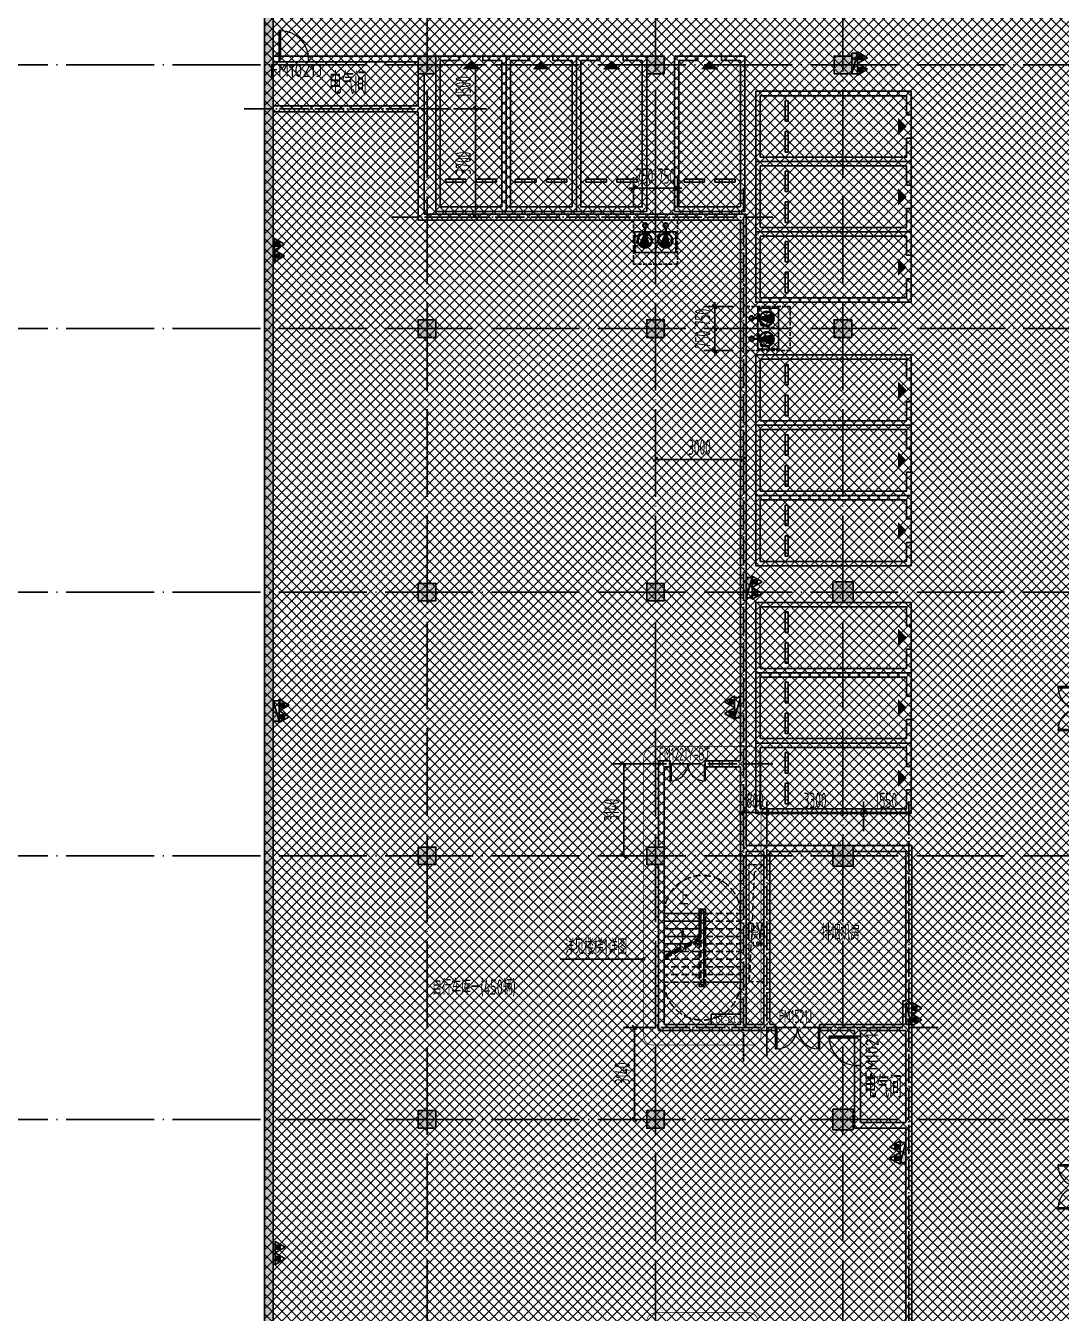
# Model space of a CAD drawing. Extents: x -473190 to 2138458, y -81875 to 2633646.
# Drawn here: x 441335 to 476692, y 46576 to 90530 of the extents above; entities that cross this region are included whole.
import ezdxf
from ezdxf.enums import TextEntityAlignment as Align

# ---------------------------------------------------------------- set-up
doc = ezdxf.new("R2010")
doc.units = 0
doc.header["$LTSCALE"] = 1000
for name, pattern in [('DASH', [0.35, 0.25, -0.1]), ('DOTE', [2.42, 2, -0.2, 0.02, -0.2]), ('排水', [1.1, 1, -0.1])]:
    doc.linetypes.add(name, pattern=pattern)
for name, color, linetype in [('00-停车位', 67, 'Continuous'), ('A-COLUMN', 2, 'Continuous'), ('A-ROOM_NAME', 23, 'Continuous'), ('A-STAIR', 3, 'Continuous'), ('A-WALL', 2, 'Continuous'), ('DIM_LEAD', 3, 'Continuous'), ('DIM_SYMB', 3, 'Continuous'), ('DOOR_FIRE', 4, 'Continuous'), ('DOOR_FIRE_TEXT', 7, 'Continuous'), ('DOTE', 1, 'DOTE'), ('PUB_DIM', 3, 'Continuous'), ('PUB_HATCH', 8, 'Continuous'), ('PUB_TEXT', 7, 'Continuous'), ('RF-QT', 30, 'Continuous'), ('SPACE', 7, 'Continuous'), ('SRC-03F$0$A-SYMB-NUMB-T', 4, 'Continuous'), ('SRC-03F$0$A-WALL', 7, 'Continuous'), ('STAIR', 2, 'Continuous'), ('W-EQUIP_消火栓', 7, 'Continuous'), ('W-EQUIP_灭火器', 7, 'Continuous'), ('WINDOW', 4, 'Continuous'), ('WINDOW_TEXT', 7, 'Continuous'), ('排水', 4, 'Continuous'), ('索引线', 252, 'Continuous'), ('集水坑', 4, 'Continuous')]:
    doc.layers.add(name, color=color, linetype=linetype)
doc.layers.add('GPS-污水', color=2, linetype='排水', lineweight=40)
doc.layers.add('HOLE', color=52, linetype='Continuous', lineweight=15)
doc.styles.add('8B2_01', font='simhei.ttf', dxfattribs={"width": 0.8})
doc.styles.add('8B2_02', font='tssdeng.shx', dxfattribs={"width": 0.6, "bigfont": 'TSSDCHN.shx'})
doc.styles.add('_TCH_DIM', font='SIMPLEX', dxfattribs={"bigfont": 'GBCBIG'})
doc.styles.add('_TCH_DIM_T3', font='tssdeng.shx', dxfattribs={"width": 0.564706, "bigfont": '@@@tssdchn.shx'})
doc.styles.add('_TCH_SPACE', font='SIMPLEX', dxfattribs={"height": 5, "bigfont": 'GBCBIG'})
doc.styles.add('_TCH_WINDOW', font='tssdeng.shx', dxfattribs={"width": 0.8, "height": 3.5, "bigfont": 'tssdchn.shx'})
doc.styles.add('SRC-03F$0$ECADI-TXT', font='simplex.shx', dxfattribs={"bigfont": 'hztxt.shx'})
doc.styles.get("Standard").update_dxf_attribs({"font": 'gbenor.shx', "bigfont": 'gbcbig.shx'})
doc.dimstyles.new('_TCH_ARCH&&150', dxfattribs={"dimtxt": 525, "dimasz": 150, "dimexe": 375, "dimexo": 450, "dimgap": 150, "dimtad": 1, "dimdec": 0, "dimzin": 0, "dimdsep": 46, "dimtxsty": '_TCH_DIM_T3', "dimblk": 'ARCHTICK', "dimcen": 0.09, "dimclrt": 7, "dimazin": 2, "dimtfac": 1, "dimtdec": 0, "dimtix": 1, "dimtmove": 2, "dimatfit": 3, "dimfxl": 0, "dimtolj": 1, "dimtzin": 0, "dimarcsym": 0})

# ---------------------------------------------------------------- blocks, each defined once
blk = doc.blocks.new('车位2400x5300')
at = {"layer": '00-停车位', "color": 251}
for p, q in [((-875, -1000), (-175, -1000)), ((-875, -1100), (-875, -1000)), ((-875, -1100), (-175, -1100)), ((-175, -1100), (-175, -1000)), ((175, -1000), (875, -1000)), ((175, -1100), (175, -1000)), ((175, -1100), (875, -1100)), ((875, -1100), (875, -1000)), ((400, -5300), (-400, -5300))]:
    blk.add_line(p, q, dxfattribs=at)
blk.add_lwpolyline([(400, -5150), (400, -5300), (1200, -5300), (1200, 0), (-1200, 0), (-1200, -5300), (-400, -5300), (-400, -5150), (-1050, -5150), (-1050, -150), (1050, -150), (1050, -5150), (400, -5150)], dxfattribs=at)
blk.add_lwpolyline([(0, -5150, 0, 600, 0), (0, -4850, 600, 600, 0)], format="xyseb", dxfattribs=at)
blk = doc.blocks.new('$SB01_1')
h = blk.add_hatch(color=256)
h.dxf.hatch_style = 1
h.paths.add_polyline_path([(-0.381, -0.323), (0.5, 0), (-0.381, 0.323)])
h.paths.add_polyline_path([(0, 0), (0.002, 0), (0.002, 0.001), (0, 0.001)], flags=24)
h.paths.add_polyline_path([(0, -0.002), (0.003, -0.002), (0.003, -0.001), (0, -0.001)], flags=24)
h.paths.add_polyline_path([(0, -0.003), (0.003, -0.003), (0.003, -0.002), (0, -0.002)], flags=24)
for p, q in [((0.5, 0), (-0.381, 0.323)), ((-0.381, 0.323), (-0.381, -0.323)), ((0.5, 0), (-0.381, -0.323))]:
    blk.add_line(p, q)
blk.add_circle((0, 0), 0.5)
at = {"flags": 1}
for tag, p in [('UNIT', (0, 0)), ('SPEC', (0, -0.002)), ('WHAT', (0, -0.003))]:
    blk.add_attdef(tag, p, '', height=0.001, dxfattribs=at)
blk = doc.blocks.new('人防集水坑')
at = {"layer": 'GPS-污水', "linetype": '排水'}
for p, q in [((307486, 701151), (307284, 701151)), ((307486, 700451), (307284, 700451))]:
    blk.add_line(p, q, dxfattribs=at)
for centre in [(307561, 701151), (307561, 700451)]:
    blk.add_circle(centre, 75, dxfattribs=at)
at = {"layer": '集水坑', "linetype": 'DASH', "ltscale": 0.5}
blk.add_lwpolyline([(306241, 700051), (306241, 701551), (307741, 701551), (307741, 700051)], close=True, dxfattribs=at)
at = {"layer": '集水坑', "linetype": 'Continuous', "ltscale": 0.5}
for points in [[(306641, 701501), (306641, 700801), (307341, 700801), (307341, 701501)], [(306641, 700801), (306641, 700101), (307341, 700101), (307341, 700801)]]:
    blk.add_lwpolyline(points, close=True, dxfattribs=at)
at = {"layer": '集水坑', "linetype": 'DASH', "ltscale": 0.5}
for points in [[(307341, 700801), (307237, 701397), (306641, 701501)], [(307347, 700101), (307243, 700697), (306647, 700801)]]:
    blk.add_lwpolyline(points, dxfattribs=at)
at = {"layer": 'GPS-污水', "linetype": '排水', "xscale": -480.0000000000002, "yscale": 480.0000000000002, "zscale": 480.0000000000002, "rotation": 176.2535374729293}
for p in [(307045, 701164, 0), (307045, 700464, 0)]:
    blk.add_blockref('$SB01_1', p, dxfattribs=at)
blk = doc.blocks.new('_ArchTick')
at = {"color": 0, "linetype": 'ByBlock', "const_width": 0.4}
blk.add_lwpolyline([(-0.5, -0.5), (0.5, 0.5)], dxfattribs=at)
blk = doc.blocks.new('*D5225')
at = {"layer": 'Defpoints', "color": 0, "transparency": 16777216}
for p in [(27306, -104418), (28384, -104418), (28384, -105168)]:
    blk.add_point(p, dxfattribs=at)
at = {"layer": 'PUB_DIM', "color": 0, "lineweight": -2, "transparency": 16777216}
for p, q in [((27934, -104418), (26931, -104418)), ((27306, -104418), (27306, -104268)), ((27306, -105168), (27306, -104418)), ((27934, -105168), (26931, -105168)), ((27306, -105168), (27306, -105318))]:
    blk.add_line(p, q, dxfattribs=at)
at = {"layer": 'PUB_DIM', "color": 0, "lineweight": -2, "transparency": 16777216, "xscale": 150, "yscale": 150, "zscale": 150}
for p, rotation in [((27306, -104418), 270), ((27306, -105168), 90)]:
    blk.add_blockref('_ArchTick', p, dxfattribs=dict(at, rotation=rotation))
at = {"layer": 'PUB_DIM', "color": 7, "transparency": 16777216, "insert": (26894, -104793), "char_height": 525, "attachment_point": 5, "rotation": 90, "style": '_TCH_DIM_T3'}
blk.add_mtext('\\A1;750', dxfattribs=at)
blk = doc.blocks.new('*D5226')
at = {"layer": 'Defpoints', "color": 0, "transparency": 16777216}
for p in [(27306, -103668), (28384, -103668), (28384, -104418)]:
    blk.add_point(p, dxfattribs=at)
at = {"layer": 'PUB_DIM', "color": 0, "lineweight": -2, "transparency": 16777216}
for p, q in [((27934, -103668), (26931, -103668)), ((27306, -103668), (27306, -103518)), ((27306, -104418), (27306, -103668)), ((27934, -104418), (26931, -104418)), ((27306, -104418), (27306, -104568))]:
    blk.add_line(p, q, dxfattribs=at)
at = {"layer": 'PUB_DIM', "color": 0, "lineweight": -2, "transparency": 16777216, "xscale": 150, "yscale": 150, "zscale": 150}
for p, rotation in [((27306, -103668), 270), ((27306, -104418), 90)]:
    blk.add_blockref('_ArchTick', p, dxfattribs=dict(at, rotation=rotation))
at = {"layer": 'PUB_DIM', "color": 7, "transparency": 16777216, "insert": (26894, -104043), "char_height": 525, "attachment_point": 5, "rotation": 90, "style": '_TCH_DIM_T3'}
blk.add_mtext('\\A1;750', dxfattribs=at)
blk = doc.blocks.new('*D5227')
at = {"layer": 'Defpoints', "color": 0, "transparency": 16777216}
for p in [(25284, -99626), (24534, -100718), (25284, -100718)]:
    blk.add_point(p, dxfattribs=at)
at = {"layer": 'PUB_DIM', "color": 0, "lineweight": -2, "transparency": 16777216}
for p, q in [((24534, -100268), (24534, -99251)), ((25284, -100268), (25284, -99251)), ((24534, -99626), (24384, -99626)), ((24534, -99626), (25284, -99626)), ((25284, -99626), (25434, -99626))]:
    blk.add_line(p, q, dxfattribs=at)
at = {"layer": 'PUB_DIM', "color": 0, "lineweight": -2, "transparency": 16777216, "xscale": 150, "yscale": 150, "zscale": 150}
blk.add_blockref('_ArchTick', (24534, -99626), dxfattribs=at)
at = {"layer": 'PUB_DIM', "color": 0, "lineweight": -2, "transparency": 16777216, "xscale": 150, "yscale": 150, "zscale": 150, "rotation": 180}
blk.add_blockref('_ArchTick', (25284, -99626), dxfattribs=at)
at = {"layer": 'PUB_DIM', "color": 7, "transparency": 16777216, "insert": (24909, -99213), "char_height": 525, "attachment_point": 5, "style": '_TCH_DIM_T3'}
blk.add_mtext('\\A1;750', dxfattribs=at)
blk = doc.blocks.new('*D5228')
at = {"layer": 'Defpoints', "color": 0, "transparency": 16777216}
for p in [(26034, -99626), (25284, -100718), (26034, -100718)]:
    blk.add_point(p, dxfattribs=at)
at = {"layer": 'PUB_DIM', "color": 0, "lineweight": -2, "transparency": 16777216}
for p, q in [((25284, -100268), (25284, -99251)), ((26034, -100268), (26034, -99251)), ((25284, -99626), (25134, -99626)), ((25284, -99626), (26034, -99626)), ((26034, -99626), (26184, -99626))]:
    blk.add_line(p, q, dxfattribs=at)
at = {"layer": 'PUB_DIM', "color": 0, "lineweight": -2, "transparency": 16777216, "xscale": 150, "yscale": 150, "zscale": 150}
blk.add_blockref('_ArchTick', (25284, -99626), dxfattribs=at)
at = {"layer": 'PUB_DIM', "color": 0, "lineweight": -2, "transparency": 16777216, "xscale": 150, "yscale": 150, "zscale": 150, "rotation": 180}
blk.add_blockref('_ArchTick', (26034, -99626), dxfattribs=at)
at = {"layer": 'PUB_DIM', "color": 7, "transparency": 16777216, "insert": (25659, -99213), "char_height": 525, "attachment_point": 5, "style": '_TCH_DIM_T3'}
blk.add_mtext('\\A1;750', dxfattribs=at)
blk = doc.blocks.new('A$C4F5A101F')
at = {"layer": 'DOTE', "color": 127, "linetype": 'DOTE', "ltscale": 1.5}
for p, q in [((-279889.7, 16373.7), (-279889.7, -213765.2)), ((-274639.7, 16373.7), (-274639.7, -213765.2)), ((-266839.7, 16373.7), (-266839.7, -213765.2)), ((-260439.7, 16373.7), (-260439.7, -213765.2))]:
    blk.add_line(p, q, dxfattribs=at)
at = {"layer": 'DOTE', "color": 16, "linetype": 'DOTE', "ltscale": 1.5}
for p, q in [((-297848.4, -66257.4), (-173939.7, -66257.4)), ((-297848.4, -75257.4), (-173939.7, -75257.4)), ((-297848.4, -84257.4), (-173939.7, -84257.4)), ((-297848.4, -93257.4), (-173939.7, -93257.4)), ((-297848.4, -102257.4), (-173939.7, -102257.4))]:
    blk.add_line(p, q, dxfattribs=at)
blk = doc.blocks.new('SRC-03F$0$ECADI-TAG-CODE')
at = {"layer": 'SRC-03F$0$A-SYMB-NUMB-T', "color": 1}
blk.add_lwpolyline([(3.41, 8.1), (13.41, 8.1), (13.41, 4.6), (3.41, 4.6)], close=True, dxfattribs=at)
at = {"layer": 'SRC-03F$0$A-SYMB-NUMB-T', "style": 'SRC-03F$0$ECADI-TXT', "width": 0.7}
blk.add_attdef('CODE', text='', height=2.5, dxfattribs=at).set_placement((8.41, 6.35), align=Align.MIDDLE_CENTER)
blk = doc.blocks.new('*D5458')
at = {"layer": 'Defpoints', "color": 0, "transparency": 16777216}
for p in [(-16525, -49300), (-15325, -49300), (-16525, -50800)]:
    blk.add_point(p, dxfattribs=at)
at = {"layer": 'PUB_DIM', "color": 0, "lineweight": -2, "transparency": 16777216}
for p, q in [((-16075, -49300), (-14950, -49300)), ((-15325, -50800), (-15325, -49300)), ((-16075, -50800), (-14950, -50800))]:
    blk.add_line(p, q, dxfattribs=at)
at = {"layer": 'PUB_DIM', "color": 0, "lineweight": -2, "transparency": 16777216, "xscale": 150, "yscale": 150, "zscale": 150}
for p, rotation in [((-15325, -49300), 90), ((-15325, -50800), 270)]:
    blk.add_blockref('_ArchTick', p, dxfattribs=dict(at, rotation=rotation))
at = {"layer": 'PUB_DIM', "color": 7, "transparency": 16777216, "insert": (-15737, -50050), "char_height": 525, "attachment_point": 5, "rotation": 90, "style": '_TCH_DIM_T3'}
blk.add_mtext('\\A1;1500', dxfattribs=at)
blk = doc.blocks.new('*D5459')
at = {"layer": 'Defpoints', "color": 0, "transparency": 16777216}
for p in [(-16525, -50800), (-15325, -50800), (-16525, -54500)]:
    blk.add_point(p, dxfattribs=at)
at = {"layer": 'PUB_DIM', "color": 0, "lineweight": -2, "transparency": 16777216}
for p, q in [((-16075, -50800), (-14950, -50800)), ((-15325, -54500), (-15325, -50800)), ((-16075, -54500), (-14950, -54500))]:
    blk.add_line(p, q, dxfattribs=at)
at = {"layer": 'PUB_DIM', "color": 0, "lineweight": -2, "transparency": 16777216, "xscale": 150, "yscale": 150, "zscale": 150}
for p, rotation in [((-15325, -50800), 90), ((-15325, -54500), 270)]:
    blk.add_blockref('_ArchTick', p, dxfattribs=dict(at, rotation=rotation))
at = {"layer": 'PUB_DIM', "color": 7, "transparency": 16777216, "insert": (-15737, -52650), "char_height": 525, "attachment_point": 5, "rotation": 90, "style": '_TCH_DIM_T3'}
blk.add_mtext('\\A1;3700', dxfattribs=at)
blk = doc.blocks.new('*D5460')
at = {"layer": 'Defpoints', "color": 0, "transparency": 16777216}
for p in [(-9175, -61537), (-6175, -61537), (-6175, -62766)]:
    blk.add_point(p, dxfattribs=at)
at = {"layer": 'PUB_DIM', "color": 0, "lineweight": -2, "transparency": 16777216}
for p, q in [((-9175, -61987), (-9175, -63141)), ((-6175, -61987), (-6175, -63141)), ((-9175, -62766), (-6175, -62766))]:
    blk.add_line(p, q, dxfattribs=at)
at = {"layer": 'PUB_DIM', "color": 0, "lineweight": -2, "transparency": 16777216, "xscale": 150, "yscale": 150, "zscale": 150, "rotation": 180}
blk.add_blockref('_ArchTick', (-9175, -62766), dxfattribs=at)
at = {"layer": 'PUB_DIM', "color": 0, "lineweight": -2, "transparency": 16777216, "xscale": 150, "yscale": 150, "zscale": 150}
blk.add_blockref('_ArchTick', (-6175, -62766), dxfattribs=at)
at = {"layer": 'PUB_DIM', "color": 7, "transparency": 16777216, "insert": (-7675, -62353), "char_height": 525, "attachment_point": 5, "style": '_TCH_DIM_T3'}
blk.add_mtext('\\A1;3000', dxfattribs=at)
blk = doc.blocks.new('*D5461')
at = {"layer": 'Defpoints', "color": 0, "transparency": 16777216}
for p in [(-525, -74820), (-2075, -75913), (-525, -75913)]:
    blk.add_point(p, dxfattribs=at)
at = {"layer": 'PUB_DIM', "color": 0, "lineweight": -2, "transparency": 16777216}
for p, q in [((-2075, -75463), (-2075, -74445)), ((-525, -75463), (-525, -74445)), ((-2075, -74820), (-525, -74820))]:
    blk.add_line(p, q, dxfattribs=at)
at = {"layer": 'PUB_DIM', "color": 0, "lineweight": -2, "transparency": 16777216, "xscale": 150, "yscale": 150, "zscale": 150, "rotation": 180}
blk.add_blockref('_ArchTick', (-2075, -74820), dxfattribs=at)
at = {"layer": 'PUB_DIM', "color": 0, "lineweight": -2, "transparency": 16777216, "xscale": 150, "yscale": 150, "zscale": 150}
blk.add_blockref('_ArchTick', (-525, -74820), dxfattribs=at)
at = {"layer": 'PUB_DIM', "color": 7, "transparency": 16777216, "insert": (-1300, -74408), "char_height": 525, "attachment_point": 5, "style": '_TCH_DIM_T3'}
blk.add_mtext('\\A1;1550', dxfattribs=at)
blk = doc.blocks.new('*D5462')
at = {"layer": 'Defpoints', "color": 0, "transparency": 16777216}
for p in [(-2075, -74820), (-5375, -75913), (-2075, -75913)]:
    blk.add_point(p, dxfattribs=at)
at = {"layer": 'PUB_DIM', "color": 0, "lineweight": -2, "transparency": 16777216}
for p, q in [((-5375, -75463), (-5375, -74445)), ((-2075, -75463), (-2075, -74445)), ((-5375, -74820), (-2075, -74820))]:
    blk.add_line(p, q, dxfattribs=at)
at = {"layer": 'PUB_DIM', "color": 0, "lineweight": -2, "transparency": 16777216, "xscale": 150, "yscale": 150, "zscale": 150, "rotation": 180}
blk.add_blockref('_ArchTick', (-5375, -74820), dxfattribs=at)
at = {"layer": 'PUB_DIM', "color": 0, "lineweight": -2, "transparency": 16777216, "xscale": 150, "yscale": 150, "zscale": 150}
blk.add_blockref('_ArchTick', (-2075, -74820), dxfattribs=at)
at = {"layer": 'PUB_DIM', "color": 7, "transparency": 16777216, "insert": (-3725, -74408), "char_height": 525, "attachment_point": 5, "style": '_TCH_DIM_T3'}
blk.add_mtext('\\A1;3300', dxfattribs=at)
blk = doc.blocks.new('*D5463')
at = {"layer": 'Defpoints', "color": 0, "transparency": 16777216}
for p in [(-5375, -74820), (-6175, -75913), (-5375, -75913)]:
    blk.add_point(p, dxfattribs=at)
at = {"layer": 'PUB_DIM', "color": 0, "lineweight": -2, "transparency": 16777216}
for p, q in [((-6175, -75463), (-6175, -74445)), ((-5375, -75463), (-5375, -74445)), ((-6175, -74820), (-6325, -74820)), ((-6175, -74820), (-5375, -74820)), ((-5375, -74820), (-5225, -74820))]:
    blk.add_line(p, q, dxfattribs=at)
at = {"layer": 'PUB_DIM', "color": 0, "lineweight": -2, "transparency": 16777216, "xscale": 150, "yscale": 150, "zscale": 150}
blk.add_blockref('_ArchTick', (-6175, -74820), dxfattribs=at)
at = {"layer": 'PUB_DIM', "color": 0, "lineweight": -2, "transparency": 16777216, "xscale": 150, "yscale": 150, "zscale": 150, "rotation": 180}
blk.add_blockref('_ArchTick', (-5375, -74820), dxfattribs=at)
at = {"layer": 'PUB_DIM', "color": 7, "transparency": 16777216, "insert": (-5775, -74408), "char_height": 525, "attachment_point": 5, "style": '_TCH_DIM_T3'}
blk.add_mtext('\\A1;800', dxfattribs=at)
blk = doc.blocks.new('*D5464')
at = {"layer": 'Defpoints', "color": 0, "transparency": 16777216}
for p in [(-9895, -82160), (-8717, -82160), (-8717, -85300)]:
    blk.add_point(p, dxfattribs=at)
at = {"layer": 'PUB_DIM', "color": 0, "lineweight": -2, "transparency": 16777216}
for p, q in [((-9167, -82160), (-10270, -82160)), ((-9895, -85300), (-9895, -82160)), ((-9167, -85300), (-10270, -85300))]:
    blk.add_line(p, q, dxfattribs=at)
at = {"layer": 'PUB_DIM', "color": 0, "lineweight": -2, "transparency": 16777216, "xscale": 150, "yscale": 150, "zscale": 150}
for p, rotation in [((-9895, -82160), 90), ((-9895, -85300), 270)]:
    blk.add_blockref('_ArchTick', p, dxfattribs=dict(at, rotation=rotation))
at = {"layer": 'PUB_DIM', "color": 7, "transparency": 16777216, "insert": (-10308, -83730), "char_height": 525, "attachment_point": 5, "rotation": 90, "style": '_TCH_DIM_T3'}
blk.add_mtext('\\A1;3140', dxfattribs=at)
blk = doc.blocks.new('*D5465')
at = {"layer": 'Defpoints', "color": 0, "transparency": 16777216}
for p in [(-10261, -73160), (-9185, -73160), (-9185, -76300)]:
    blk.add_point(p, dxfattribs=at)
at = {"layer": 'PUB_DIM', "color": 0, "lineweight": -2, "transparency": 16777216}
for p, q in [((-9635, -73160), (-10636, -73160)), ((-10261, -76300), (-10261, -73160)), ((-9635, -76300), (-10636, -76300))]:
    blk.add_line(p, q, dxfattribs=at)
at = {"layer": 'PUB_DIM', "color": 0, "lineweight": -2, "transparency": 16777216, "xscale": 150, "yscale": 150, "zscale": 150}
for p, rotation in [((-10261, -73160), 90), ((-10261, -76300), 270)]:
    blk.add_blockref('_ArchTick', p, dxfattribs=dict(at, rotation=rotation))
at = {"layer": 'PUB_DIM', "color": 7, "transparency": 16777216, "insert": (-10674, -74730), "char_height": 525, "attachment_point": 5, "rotation": 90, "style": '_TCH_DIM_T3'}
blk.add_mtext('\\A1;3140', dxfattribs=at)
blk = doc.blocks.new('A$C031B73C8')
at = {"layer": 'HOLE', "linetype": 'DASH'}
blk.add_lwpolyline([(11500, -101750), (11001.3, -101750), (11001.3, -97750), (11500, -97750)], close=True, dxfattribs=at)
blk.add_lwpolyline([(11500, -97750), (11170.8, -98026), (11001.3, -101750)], dxfattribs=at)
at = {"layer": 'SPACE', "style": '_TCH_SPACE'}
blk.add_text('房间', height=241.13, dxfattribs=at).set_placement((11072.3, -100282.2))
at = {"layer": 'SPACE', "style": '_TCH_SPACE', "width": 0.705882}
blk.add_text('1.99', height=148.75, dxfattribs=at).set_placement((11077.8, -100531.5))
blk = doc.blocks.new('$TwtSys$00000434')
for p, q in [((-0.5, 0.5), (-0.5, -0.5)), ((-0.5, -0.5), (0.5, 0.5)), ((0.5, 0.5), (-0.5, 0.5)), ((0.5, -0.5), (0.5, 0.5)), ((-0.5, -0.5), (0.5, -0.5))]:
    blk.add_line(p, q)
blk.add_solid([(0.5, -0.5), (0.5, 0.5), (-0.5, -0.5)])
blk = doc.blocks.new('$TwtSys$00000546')
h = blk.add_hatch()
h.set_pattern_fill('ANSI31', color=256, scale=200, style=0)
h.set_pattern_definition([(45, (-38543.802, -6670.83), (-17.67767, 17.67767), [])])
h.paths.add_polyline_path([(-65, 174), (65, 174), (65, 44), (-65, 44)])
for points in [[(0, 344), (-198, 0), (198, 0)], [(-65, 174), (65, 174), (65, 44), (-65, 44)]]:
    blk.add_lwpolyline(points, close=True)
blk = doc.blocks.new('ADFASDF')
h = blk.add_hatch()
h.set_pattern_fill('ANSI37', color=8, scale=150)
h.set_pattern_definition([(45, (0, 0), (-168.3798, 168.3798), []), (135, (0, 0), (-168.3798, -168.3798), [])])
h.paths.add_polyline_path([(521397, 239186), (521397, 224886), (539697, 224886), (539697, 169261), (524947, 169261), (524947, 171211), (527822, 171211), (527922, 176611), (501318, 176611), (501125, 109884), (530547, 109887), (530547, 107449), (538188, 100503), (536147, 98236), (540086, 94690), (517812, 69953), (517812, 59790), (482108, 20136), (405247, 20136), (405247, 26086), (391997, 40436), (391997, 64736), (399997, 64738), (399997, 239186), (409022, 239186)])
blk.add_lwpolyline([(539697, 224886), (539697, 169261), (524947, 169261), (524947, 171211), (527822, 171211), (527922, 176611), (501318, 176611), (501125, 109884), (530547, 109887), (530547, 107449), (538188, 100503), (536147, 98236), (540086, 94690), (517812, 69953), (517812, 59790), (482108, 20136), (405247, 20136), (405247, 26086), (391997, 40436), (391997, 64736), (399997, 64738), (399997, 239186)])
blk = doc.blocks.new('$DorLib2D$00000002')
for p, q in [((-0.5, 0), (-0.5, 0.4875)), ((-0.475, 0.4875), (-0.5, 0.4875)), ((-0.475, 0), (-0.475, 0.4875)), ((0.475, 0), (0.475, 0.4875)), ((0.475, 0.4875), (0.5, 0.4875)), ((0.5, 0), (0.5, 0.4875)), ((-0.5, 0), (-0.475, 0)), ((0.5, 0), (0.475, 0))]:
    blk.add_line(p, q)
at = {"lineweight": 13}
for centre, start, end in [((-0.4875, 0), 0, 88.53072), ((0.4875, 0), 91.46928, 180)]:
    blk.add_arc(centre, 0.4875, start, end, dxfattribs=at)
blk = doc.blocks.new('$DorLib2D$00000001')
for p, q in [((0.45, 0.975), (0.5, 0.975)), ((0.45, 0), (0.45, 0.975)), ((0.5, 0), (0.5, 0.975)), ((0.5, 0), (0.45, 0))]:
    blk.add_line(p, q)
at = {"lineweight": 13}
blk.add_arc((0.475, 0), 0.975, 91.4693, 180, dxfattribs=at)
blk = doc.blocks.new('_FZH')
blk.add_lwpolyline([(-0.5, -0.5), (0.5, -0.5), (0.5, 0.5), (-0.5, 0.5)], close=True)
at = {"layer": 'PUB_HATCH'}
blk.add_solid([(-0.5, -0.5), (0.5, -0.5), (-0.5, 0.5), (0.5, 0.5)], dxfattribs=at)
blk = doc.blocks.new('A$C3672542B')
at = {"layer": '排水', "color": 3, "linetype": 'DASH'}
for points in [[(23293.2, -103458.7, 0, 0, 0), (24005.1, -102746.8, 160, 0, 0), (24429.3, -102322.6, 0, 0, 0)], [(27274.2, -103458.7, 0, 0, 0), (26562.3, -102746.8, 160, 0, 0), (26138.1, -102322.6, 0, 0, 0)], [(31124.2, -102427.7, 0, 0, 0), (30412.3, -103139.6, 160, 0, 0), (29988.1, -103563.9, 0, 0, 0)], [(31124.2, -106408.7, 0, 0, 0), (30412.3, -105696.8, 160, 0, 0), (29988.1, -105272.6, 0, 0, 0)]]:
    blk.add_lwpolyline(points, format="xyseb", dxfattribs=at)
at = {"layer": '集水坑', "linetype": 'Continuous'}
for p, rotation in [((726084.4, -408459.3), 90), ((336124.7, 596382.5), 180)]:
    blk.add_blockref('人防集水坑', p, dxfattribs=dict(at, rotation=rotation))
at = {"layer": 'PUB_DIM'}
for p1, p2, distance, picture, middle in [((24533.7, -100718.2), (25283.7, -100718.2), 1092.6, '*D5227', (24908.7, -99213.1)), ((25283.7, -100718.2), (26033.7, -100718.2), 1092.6, '*D5228', (25658.7, -99213.1)), ((28383.7, -104418.2), (28383.7, -103668.2), 1077.2, '*D5226', (26894, -104043.2)), ((28383.7, -105168.2), (28383.7, -104418.2), 1077.2, '*D5225', (26894, -104793.2))]:
    dim = blk.add_aligned_dim(p1=p1, p2=p2, distance=distance, dimstyle='_TCH_ARCH&&150', dxfattribs=at)
    dim.commit()
    dim.dimension.update_dxf_attribs({"geometry": picture, "text_midpoint": middle})
blk = doc.blocks.new('A$C2B5B1B2C')
at = {"layer": 'DOTE', "linetype": 'DOTE', "ltscale": 0.5}
for p, q in [((-16175, -50800), (-23225, -50800)), ((-6175, -83324.9), (-6175, -53501.2)), ((-5173.7, -54500), (-18175, -54500)), ((-5173.7, -73160), (-9975, -73160)), ((-5375, -83160), (-5375, -75050)), ((-525, -113100), (-525, -75050)), ((475, -82160), (-9975, -82160))]:
    blk.add_line(p, q, dxfattribs=at)
at = {"layer": 'PUB_DIM'}
for p1, p2, distance, picture, middle in [((-16525, -50800), (-16525, -49300), -1200.5, '*D5458', (-15737, -50050)), ((-16525, -54500), (-16525, -50800), -1200.5, '*D5459', (-15737, -52650)), ((-9175, -61536.5), (-6175, -61536.5), -1229.3, '*D5460', (-7675, -62353.3)), ((-9185.5, -76300), (-9185.5, -73160), 1075.8, '*D5465', (-10673.7, -74730)), ((-6175, -75913.3), (-5375, -75913.3), 1093.2, '*D5463', (-5775, -74407.6)), ((-5375, -75913.3), (-2075, -75913.3), 1093.2, '*D5462', (-3725, -74407.6)), ((-2075, -75913.3), (-525, -75913.3), 1093.2, '*D5461', (-1300, -74407.6)), ((-8716.5, -85300), (-8716.5, -82160), 1178.8, '*D5464', (-10307.9, -83730))]:
    dim = blk.add_aligned_dim(p1=p1, p2=p2, distance=distance, dimstyle='_TCH_ARCH&&150', dxfattribs=at)
    dim.commit()
    dim.dimension.update_dxf_attribs({"geometry": picture, "text_midpoint": middle})

msp = doc.modelspace()

# ---------------------------------------------------------------- hatches: boundary and pattern name
at = {"layer": 'PUB_HATCH'}
msp.add_hatch(color=256, dxfattribs=at).paths.add_polyline_path([(449787.2, 107192.4), (449487.2, 107192.4), (449487.2, 39892.4), (449787.2, 39892.4)])

# ---------------------------------------------------------------- linework, layer by layer
at = {"layer": 'A-STAIR'}
for p, q in [((463137.2, 60222.4), (463137.2, 58727.6)), ((464327.2, 60222.4), (463137.2, 60222.4)), ((464327.2, 60342.4), (464327.2, 59345.9)), ((464387.2, 60342.4), (464327.2, 60342.4)), ((464387.2, 60342.4), (464387.2, 59377.1)), ((464387.2, 60222.4), (464387.2, 59377.1)), ((464327.2, 59962.4), (463137.2, 59962.4)), ((464327.2, 59702.4), (463137.2, 59702.4)), ((464327.2, 59442.4), (463137.2, 59442.4)), ((463841.9, 59093.8), (464387.2, 59377.1)), ((464012.4, 59182.4), (463137.2, 59182.4)), ((463137.2, 58727.6), (463700.2, 59020.1)), ((463512, 58922.4), (463137.2, 58922.4)), ((463700.2, 59020.1), (463671.1, 59152)), ((463671.1, 59152), (463869.3, 58970.1)), ((463869.3, 58970.1), (463841.9, 59093.8))]:
    msp.add_line(p, q, dxfattribs=at)
at = {"layer": 'A-STAIR', "color": 252, "linetype": 'DASH'}
for p, q in [((463137.2, 60222.4), (463137.2, 58783.9)), ((464327.2, 60222.4), (463137.2, 60222.4)), ((464547.2, 60372.4), (464327.2, 60372.4)), ((464327.2, 60372.4), (464327.2, 59402.3)), ((464487.2, 60312.4), (464387.2, 60312.4)), ((464387.2, 60312.4), (464387.2, 59433.5)), ((464387.2, 60222.4), (464387.2, 59433.5)), ((464387.2, 60222.4), (464487.2, 60222.4)), ((464487.2, 57792.4), (464487.2, 60312.4)), ((464487.2, 57882.4), (464487.2, 60222.4)), ((464547.2, 57732.4), (464547.2, 60372.4)), ((464547.2, 60222.4), (465737.2, 60222.4)), ((465737.2, 57882.4), (465737.2, 60222.4)), ((464327.2, 59962.4), (463137.2, 59962.4)), ((464547.2, 59962.4), (465737.2, 59962.4)), ((464327.2, 59702.4), (463137.2, 59702.4)), ((464327.2, 59442.4), (463137.2, 59442.4)), ((464387.2, 59433.5), (463830.8, 59144.3)), ((464547.2, 59702.4), (465737.2, 59702.4)), ((464547.2, 59442.4), (465737.2, 59442.4)), ((463904, 59182.4), (463137.2, 59182.4)), ((463689.1, 59070.7), (463137.2, 58783.9)), ((463711.4, 58969.6), (463137.2, 58671.3)), ((463403.6, 58922.4), (463137.2, 58922.4)), ((464327.2, 58922.4), (463620.5, 58922.4)), ((463869.3, 58970.1), (463671.1, 59152)), ((463671.1, 59152), (463711.4, 58969.6)), ((463830.8, 59144.3), (463869.3, 58970.1)), ((464387.2, 59320.8), (463853.1, 59043.2)), ((464327.2, 59182.4), (464120.9, 59182.4)), ((464327.2, 59289.6), (464327.2, 57732.4)), ((464387.2, 59320.8), (464387.2, 57882.4)), ((464387.2, 59320.8), (464387.2, 57792.4)), ((464547.2, 59182.4), (465737.2, 59182.4)), ((464547.2, 58922.4), (465737.2, 58922.4)), ((463137.2, 58671.3), (463137.2, 57882.4)), ((464327.2, 58662.4), (463137.2, 58662.4)), ((464547.2, 58662.4), (465737.2, 58662.4)), ((464327.2, 58402.4), (463137.2, 58402.4)), ((464327.2, 58142.4), (463137.2, 58142.4)), ((464547.2, 58402.4), (465737.2, 58402.4)), ((464547.2, 58142.4), (465737.2, 58142.4)), ((464327.2, 57882.4), (463137.2, 57882.4)), ((463137.2, 57882.4), (463137.2, 56432.4)), ((464327.2, 57882.4), (463137.2, 57882.4)), ((464327.2, 57732.4), (464547.2, 57732.4)), ((464487.2, 57882.4), (464387.2, 57882.4)), ((464387.2, 57792.4), (464487.2, 57792.4)), ((464547.2, 57882.4), (465737.2, 57882.4)), ((465737.2, 57882.4), (464547.2, 57882.4)), ((465737.2, 56432.4), (465737.2, 57882.4)), ((463137.2, 56432.4), (465737.2, 56432.4))]:
    msp.add_line(p, q, dxfattribs=at)
at = {"layer": 'A-WALL'}
for p, q in [((449487.2, 107192.4), (449487.2, 39892.4)), ((449787.2, 107192.4), (449787.2, 39892.4)), ((449987.2, 89492.4), (449787.2, 89492.4)), ((449787.2, 89492.4), (449787.2, 89292.4)), ((449787.2, 89292.4), (449987.2, 89292.4)), ((449987.2, 89292.4), (449987.2, 89492.4)), ((454737.2, 89492.4), (450987.2, 89492.4)), ((450987.2, 89492.4), (450987.2, 89292.4)), ((450987.2, 89292.4), (454737.2, 89292.4)), ((454737.2, 88892.4), (454737.2, 87792.4)), ((454937.2, 88892.4), (454937.2, 87692.4)), ((454737.2, 87792.4), (449787.2, 87792.4)), ((449787.2, 87592.4), (449787.2, 87792.4)), ((454737.2, 87592.4), (449787.2, 87592.4)), ((454737.2, 87592.4), (454737.2, 83892.4)), ((454937.2, 87692.4), (454937.2, 84092.4)), ((454937.2, 84092.4), (465937.2, 84092.4)), ((465937.2, 84092.4), (465937.2, 65332.4)), ((454737.2, 83892.4), (465737.2, 83892.4)), ((465737.2, 83892.4), (465737.2, 65432.4)), ((462937.2, 65432.4), (462937.2, 62492.4)), ((463337.2, 65432.4), (462937.2, 65432.4)), ((463137.2, 65232.4), (463137.2, 62492.4)), ((463137.2, 65232.4), (463337.2, 65232.4)), ((463337.2, 65232.4), (463337.2, 65432.4)), ((465737.2, 65432.4), (464537.2, 65432.4)), ((464537.2, 65432.4), (464537.2, 65232.4)), ((464537.2, 65232.4), (465737.2, 65232.4)), ((465737.2, 65232.4), (465737.2, 62442.4)), ((465937.2, 65332.4), (465937.2, 62542.4)), ((465737.2, 62442.4), (465737.2, 56432.4)), ((465937.2, 62542.4), (466737.2, 62542.4)), ((466737.2, 62542.4), (468887.2, 62542.4)), ((469587.2, 62542.4), (471587.2, 62542.4)), ((471587.2, 62542.4), (471587.2, 57139.8)), ((465937.2, 62342.4), (466537.2, 62342.4)), ((465937.2, 62342.4), (465937.2, 56432.4)), ((466537.2, 62342.4), (466537.2, 56432.4)), ((466737.2, 62342.4), (466737.2, 56432.4)), ((466737.2, 62342.4), (468887.2, 62342.4)), ((469587.2, 62342.4), (471387.2, 62342.4)), ((471387.2, 62342.4), (471387.2, 57239.8)), ((462937.2, 61892.4), (462937.2, 56232.4)), ((463137.2, 61892.4), (463137.2, 56432.4)), ((471387.2, 57239.8), (471287.2, 57239.8)), ((471287.2, 57239.8), (471287.2, 56432.4)), ((471587.2, 57139.8), (471387.2, 57139.8)), ((471387.2, 57139.8), (471387.2, 56432.4)), ((463137.2, 56432.4), (465737.2, 56432.4)), ((465937.2, 56432.4), (466537.2, 56432.4)), ((466937.2, 56432.4), (466737.2, 56432.4)), ((466937.2, 56232.4), (466937.2, 56432.4)), ((469737.2, 56432.4), (468437.2, 56432.4)), ((468437.2, 56432.4), (468437.2, 56232.4)), ((469737.2, 56432.4), (471287.2, 56432.4)), ((471387.2, 56432.4), (471587.2, 56432.4)), ((471587.2, 56432.4), (471587.2, 52992.4)), ((462937.2, 56232.4), (465838.5, 56232.4)), ((465837.2, 56232.4), (466737.2, 56232.4)), ((466737.2, 56232.4), (466937.2, 56232.4)), ((468437.2, 56232.4), (469637.2, 56232.4)), ((469637.2, 56232.4), (469637.2, 56032.4)), ((469637.2, 56032.4), (469837.2, 56032.4)), ((469837.2, 56032.4), (469837.2, 56232.4)), ((469837.2, 56232.4), (471337.2, 56232.4)), ((471337.2, 56232.4), (471387.2, 56232.4)), ((471387.2, 56232.4), (471387.2, 53092.4)), ((469837.2, 55032.4), (469637.2, 55032.4)), ((469637.2, 55032.4), (469637.2, 52892.4)), ((469837.2, 53092.4), (469837.2, 55032.4)), ((469637.2, 52892.4), (471387.2, 52892.4)), ((469837.2, 53092.4), (471387.2, 53092.4)), ((471387.2, 52892.4), (471387.2, 46192.4)), ((471587.2, 52992.4), (471587.2, 46092.4))]:
    msp.add_line(p, q, dxfattribs=at)
at = {"layer": 'DIM_LEAD'}
for p, q in [((461482.4, 58668.3), (459579.6, 58668.3)), ((462437.2, 58668.3), (461482.4, 58668.3)), ((462437.2, 58668.3), (461482.4, 58668.3)), ((462437.2, 58668.3), (461482.4, 58668.3)), ((462437.2, 58668.3), (461482.4, 58668.3))]:
    msp.add_line(p, q, dxfattribs=at)
at = {"layer": 'DIM_LEAD', "const_width": 60}
msp.add_lwpolyline([(462467.2, 58668.3, 1), (462407.2, 58668.3, 1)], format="xyb", close=True, dxfattribs=at)
msp.add_lwpolyline([(462467.2, 58668.3, 1), (462407.2, 58668.3, 1)], format="xyb", close=True, dxfattribs=at)
msp.add_lwpolyline([(462467.2, 58668.3, 1), (462407.2, 58668.3, 1)], format="xyb", close=True, dxfattribs=at)
msp.add_lwpolyline([(462467.2, 58668.3, 1), (462407.2, 58668.3, 1)], format="xyb", close=True, dxfattribs=at)
at = {"layer": 'DIM_SYMB'}
msp.add_lwpolyline([(463762.2, 60352.4, 0, 0, 0), (463762.2, 59182.4, 0, 120, 0), (463762.2, 59632.4, 0, 0, 0)], format="xyseb", dxfattribs=at)
at = {"layer": 'STAIR', "color": 9, "linetype": 'DASH'}
for centre, start, end in [((464437.2, 60222.4), 0, 180), ((464437.2, 57882.4), 180, 0)]:
    msp.add_arc(centre, 1300, start, end, dxfattribs=at)
at = {"layer": 'WINDOW'}
for p, q in [((450987.2, 89492.4), (449987.2, 89492.4)), ((450987.2, 89292.4), (449987.2, 89292.4)), ((469637.2, 56032.4), (469637.2, 55032.4)), ((469837.2, 56032.4), (469837.2, 55032.4))]:
    msp.add_line(p, q, dxfattribs=at)
at = {"layer": '索引线', "linetype": 'DASH', "const_width": 20}
for points in [[(462837.2, 65932.4), (466037.2, 65932.4, -0.4142136), (466437.2, 65532.4), (466437.2, 56032.4, -0.4142136), (466137.2, 55732.4), (462737.2, 55732.4, -0.4142136), (462437.2, 56032.4), (462437.2, 65532.4, -0.4142136)], [(462837.2, 39392.4), (466037.2, 39392.4, 0.4142136), (466337.2, 39692.4), (466337.2, 46292.4, 0.4142136), (466037.2, 46592.4), (462837.2, 46592.4, 0.4142136), (462537.2, 46292.4), (462537.2, 39692.4, 0.4142136)]]:
    msp.add_lwpolyline(points, format="xyb", close=True, dxfattribs=at)

# ---------------------------------------------------------------- block references
for name, p in [('A$C3672542B', (437553.5, 184610.6)), ('ADFASDF', (49490, -74243.9)), ('A$C2B5B1B2C', (472012.2, 138492.4)), ('A$C031B73C8', (455037.2, 159642.4))]:
    msp.add_blockref(name, p)
at = {"layer": '00-停车位'}
for p, rotation in [((456537.2, 84192.4), 180), ((458937.2, 84192.4), 180), ((461337.2, 84192.4), 180), ((464687.2, 84192.4), 180), ((466262.2, 87092.4), 90), ((466262.2, 84692.4), 90), ((466262.2, 82292.4), 90), ((466262.2, 78092.4), 90), ((466262.2, 75692.4), 90), ((466262.2, 73292.4), 90), ((466262.2, 69642.4), 90), ((466262.2, 67242.4), 90), ((466262.2, 64842.4), 90)]:
    msp.add_blockref('车位2400x5300', p, dxfattribs=dict(at, rotation=rotation))
at = {"layer": 'A-COLUMN', "rotation": 90}
for p, xscale, yscale, zscale in [((455037.2, 89192.4), 600, 600, 600), ((462837.2, 89192.4), 600, 600, 600), ((469237.2, 89192.4), 600, 600, 600), ((455037.2, 80192.4), 600, 600, 600), ((462837.2, 80192.4), 600, 600, 600), ((469237.2, 80192.4), 600, 600, 600), ((455037.2, 71192.4), 600, 600, 600), ((462837.2, 71192.4), 600, 600, 600), ((469237.2, 71192.4), 700, 700, 700), ((455037.2, 62192.4), 600, 600, 600), ((462837.2, 62192.4), 600, 600, 600), ((469237.2, 62192.4), 700, 700, 700), ((455037.2, 53192.4), 600, 600, 600), ((462837.2, 53192.4), 600, 600, 600), ((469237.2, 53192.4), 700, 700, 700)]:
    msp.add_blockref('_FZH', p, dxfattribs=dict(at, xscale=xscale, yscale=yscale, zscale=zscale))
at = {"layer": 'DOOR_FIRE'}
ref = msp.add_blockref('$DorLib2D$00000002', (477312.2, 67217.4), dxfattribs=dict(at, xscale=1500, yscale=1500, zscale=200, rotation=90.00000000000132))
ref.add_attrib('A', 'FM1521J', (477986.7, 66577.7), dxfattribs={"layer": 'DOOR_FIRE_TEXT', "height": 446.25, "rotation": 90, "style": '_TCH_WINDOW', "width": 0.564706})
ref = msp.add_blockref('$DorLib2D$00000002', (463937.2, 65332.4), dxfattribs=dict(at, xscale=1200, yscale=1200, zscale=200, rotation=180))
ref.add_attrib('A', 'FM1221Y-BT', (462953.5, 65445.4), dxfattribs={"layer": 'DOOR_FIRE_TEXT', "height": 446.25, "style": '_TCH_WINDOW', "width": 0.564706})
ref = msp.add_blockref('$DorLib2D$00000002', (467687.2, 56332.4), dxfattribs=dict(at, xscale=-1500, yscale=-1500, zscale=200))
ref.add_attrib('A', 'FM1521J', (467047.5, 56489.1), dxfattribs={"layer": 'DOOR_FIRE_TEXT', "height": 446.25, "style": '_TCH_WINDOW', "width": 0.564706})
ref = msp.add_blockref('$DorLib2D$00000002', (477312.2, 50892.4), dxfattribs=dict(at, xscale=1500, yscale=1500, zscale=200, rotation=90))
ref.add_attrib('A', 'FM1521J', (477914.6, 50252.6), dxfattribs={"layer": 'DOOR_FIRE_TEXT', "height": 446.25, "rotation": 90, "style": '_TCH_WINDOW', "width": 0.564706})
at = {"layer": 'RF-QT'}
msp.add_blockref('A$C4F5A101F', (729676.9, 155449.8), dxfattribs=at)
at = {"layer": 'SRC-03F$0$A-WALL'}
ref = msp.add_blockref('SRC-03F$0$ECADI-TAG-CODE', (466079.3, 55972.4), dxfattribs=dict(at, xscale=-100, yscale=100, zscale=100))
ref.add_attrib('CODE', 'LT-01', dxfattribs={"layer": 'SRC-03F$0$A-SYMB-NUMB-T', "height": 250, "style": '8B2_01', "width": 0.8}).set_placement((465238.5, 56607.4), align=Align.MIDDLE_CENTER)
at = {"layer": 'W-EQUIP_消火栓', "yscale": 200, "zscale": 700}
for p, xscale, rotation in [((469637.2, 89241), -700, 270), ((466038.5, 71348.2), -700, 270), ((449887.2, 67138.2), 700, 270), ((465638.5, 67250.1), -700, 90), ((471487.2, 56789.8), 700, 270), ((471287.2, 52060.2), -700, 90)]:
    msp.add_blockref('$TwtSys$00000434', p, dxfattribs=dict(at, xscale=xscale, rotation=rotation))
at = {"layer": 'W-EQUIP_灭火器'}
for p, rotation in [((469737.2, 89439.4), 270), ((469737.2, 89042.6), 270), ((449822.9, 83068.4), 270), ((449822.9, 82671.6), 270), ((449987.2, 67336.6), 270), ((465538.5, 67448.5), 90), ((465538.5, 67051.7), 90), ((449987.2, 66939.9), 270), ((471587.2, 56988.2), 270), ((471587.2, 56591.5), 270), ((471187.2, 52258.5), 90), ((471187.2, 51861.8), 90), ((449852.5, 48832.1), 270), ((449852.5, 48435.3), 270)]:
    msp.add_blockref('$TwtSys$00000546', p, dxfattribs=dict(at, rotation=rotation))
at = {"layer": 'W-EQUIP_灭火器', "xscale": -1, "rotation": 270}
for p in [(466138.5, 71546.5), (466138.5, 71149.8)]:
    msp.add_blockref('$TwtSys$00000546', p, dxfattribs=at)
at = {"layer": 'WINDOW'}
ref = msp.add_blockref('$DorLib2D$00000001', (450487.2, 89392.4), dxfattribs=dict(at, xscale=1000, yscale=-1000, zscale=1000, rotation=180))
ref.add_attrib('A', 'FM1021J', (449672.5, 88781), dxfattribs={"layer": 'WINDOW_TEXT', "height": 450})
ref = msp.add_blockref('$DorLib2D$00000001', (469737.2, 55532.4), dxfattribs=dict(at, xscale=-1000, yscale=-1000, zscale=-1000, rotation=270))
ref.add_attrib('A', 'FM1021J', (470453.1, 54586.3), dxfattribs={"layer": 'WINDOW_TEXT', "height": 450, "rotation": 90})

# ---------------------------------------------------------------- texts
at = {"layer": 'A-ROOM_NAME', "style": '8B2_02', "width": 0.6}
for s, height, p in [('电气间', 750, (451697.3, 88194.2)), ('排烟机房', 525, (468496, 59318.6)), ('自行车库一(450辆)', 525, (455207, 57446.8)), ('电气间', 750, (469963.2, 53932.3))]:
    msp.add_text(s, height=height, dxfattribs=at).set_placement(p)
at = {"layer": 'A-ROOM_NAME', "color": 1, "style": '8B2_01', "width": 0.8}
msp.add_text('PY ', height=563.29, dxfattribs=at).set_placement((465942.6, 59359.1))
at = {"layer": 'PUB_TEXT', "style": '_TCH_DIM'}
msp.add_text('上', height=506.4, dxfattribs=at).set_placement((463605.8, 60509.9))
at = {"layer": 'PUB_TEXT', "style": '8B2_02', "width": 0.6}
msp.add_text('详见楼梯1详图', height=525, dxfattribs=at).set_placement((459737.1, 58825.8))

doc.saveas('drawing.dxf')
